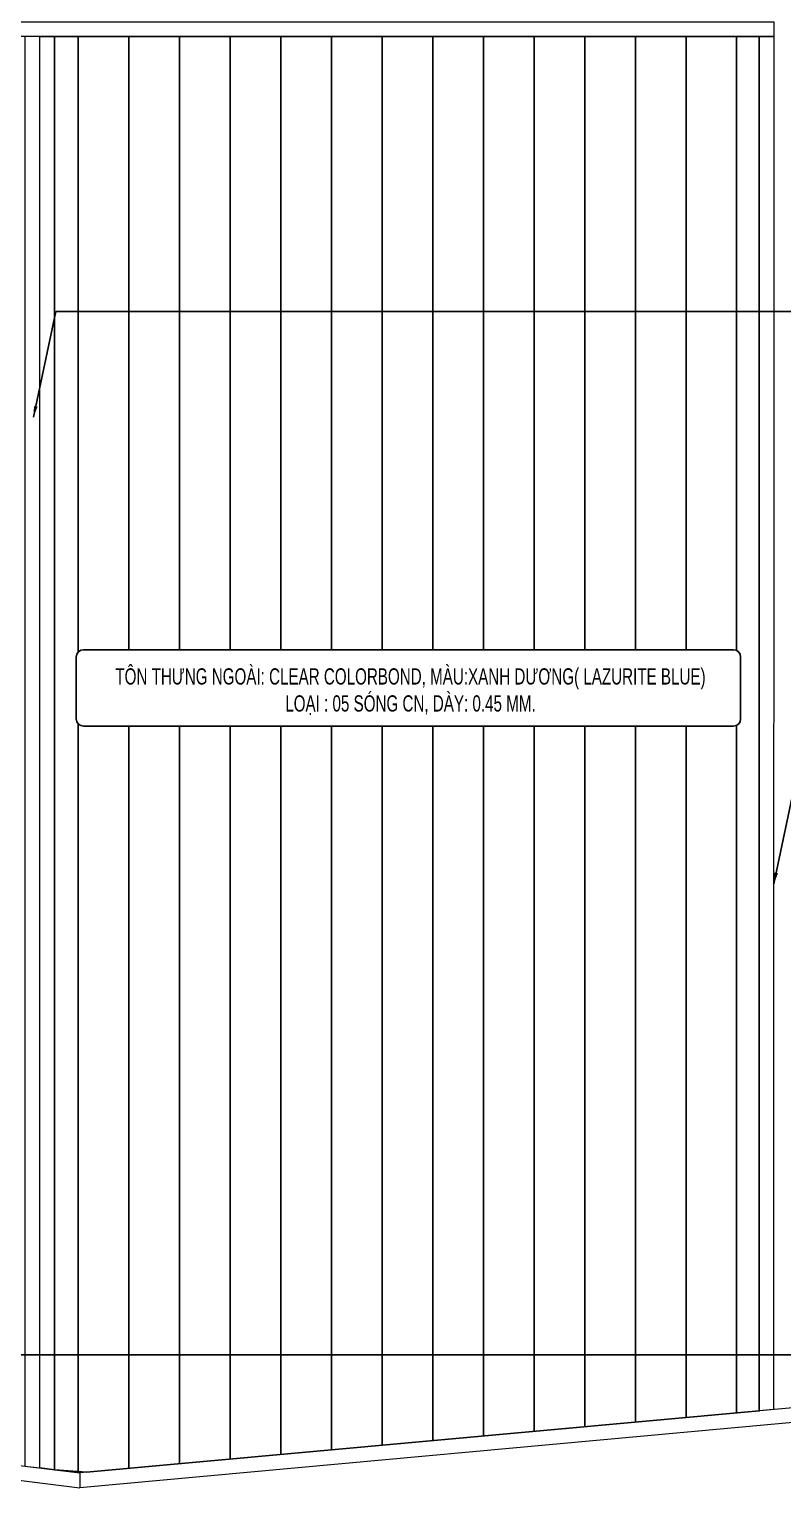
# Model space of a CAD drawing. Header units: inches. Extents: x 340055 to 349452, y -34649 to -30845.
# Drawn here: x 345892.3 to 345994.6, y -32064.8 to -31866.4 of the extents above; entities that cross this region are included whole.
import ezdxf

# ---------------------------------------------------------------- set-up
doc = ezdxf.new("R2010")
doc.units = ezdxf.units.IN
doc.header["$MEASUREMENT"] = 0
for name, color, linetype in [('3', 3, 'Continuous'), ('AZNB-BN-TL-A- X- POWDER SECTION 1 2 3$0$TL-Roof', 60, 'Continuous'), ('flashing', 6, 'Continuous'), ('ROOFING', 4, 'Continuous')]:
    doc.layers.add(name, color=color, linetype=linetype)
doc.styles.add('ST1', font='times.ttf', dxfattribs={"width": 0.7})
doc.styles.add('ST1H', font='vnshxh.shx', dxfattribs={"width": 0.7})
doc.dimstyles.new('100', dxfattribs={"dimtxt": 3, "dimasz": 1.5, "dimexe": 1, "dimexo": 0, "dimgap": 1, "dimtad": 1, "dimdec": 0, "dimlfac": 100, "dimzin": 0, "dimdsep": 46, "dimtxsty": 'ST1', "dimblk": 'OBLIQUE', "dimcen": 1, "dimdle": 1, "dimclrd": 8, "dimclre": 8, "dimclrt": 3, "dimadec": 0, "dimazin": 0, "dimtfac": 1, "dimtdec": 0, "dimtix": 1, "dimtmove": 1, "dimatfit": 3, "dimfxl": 0, "dimtolj": 1, "dimtzin": 0, "dimlwd": -1, "dimlwe": -1, "dimarcsym": 0})

# ---------------------------------------------------------------- blocks, each defined once
blk = doc.blocks.new('_Oblique')
at = {"color": 0, "linetype": 'ByBlock', "lineweight": -2}
blk.add_line((-0.5, -0.5), (0.5, 0.5), dxfattribs=at)

msp = doc.modelspace()

# ---------------------------------------------------------------- hatches: boundary and pattern name
at = {"layer": 'ROOFING'}
h = msp.add_hatch(dxfattribs=at)
h.set_pattern_fill('ANSI31', color=3, scale=55, angle=45, style=0)
h.set_pattern_definition([(90, (6789.546, 3807.913), (-6.875, 1e-15), [])])
h.paths.add_polyline_path([(345895.7057, -31867.3854), (345895.7057, -31961.9167), (345895.7057, -32062.0882), (345900.0624, -32062.4238), (345991.3607, -32054.0798), (345991.3607, -31867.3854)])
h.paths.add_polyline_path([(345987.8378, -31950.6753, -0.41421356), (345988.8378, -31951.6753), (345988.8378, -31960.0699, -0.41421356), (345987.8378, -31961.0699), (345899.6545, -31961.0699, -0.41421356), (345898.6545, -31960.0699), (345898.6545, -31951.6753, -0.41421356), (345899.6545, -31950.6753)], flags=16)
h.paths.add_polyline_path([(345899.9909, -31960.4441), (345988.0643, -31960.4441), (345988.0643, -31951.5917), (345899.9909, -31951.5917)], flags=8)

# ---------------------------------------------------------------- linework, layer by layer
at = {"color": 8}
msp.add_lwpolyline([(345895.7057, -31961.9167), (345895.7057, -31867.3854), (345991.3607, -31867.3854), (345991.3607, -32054.0798), (345900.0624, -32062.4238), (345895.7057, -32062.0882)], close=True, dxfattribs=at)
at = {"color": 240, "true_color": 0xf90627}
msp.add_lwpolyline([(345709.0992, -32046.4708), (346004.6986, -32046.4708, -0.41421356), (346005.1986, -32046.9708), (346005.1986, -32071.7557, -0.41421356), (346004.6986, -32072.2557), (345709.0992, -32072.2557, -0.41421356), (345708.5992, -32071.7557), (345708.5992, -32046.9708, -0.41421356)], format="xyb", close=True, dxfattribs=at)
at = {"layer": 'AZNB-BN-TL-A- X- POWDER SECTION 1 2 3$0$TL-Roof', "lineweight": 0, "ltscale": 1e-09}
for p, q in [((345810.4057, -32051.6119), (345899.1313, -32062.5089)), ((346015.7057, -32051.8548), (345899.1313, -32062.5089)), ((345810.1619, -32053.5969), (345899.1313, -32064.5239)), ((346018.4057, -32053.6231), (345899.1313, -32064.5239)), ((345899.1313, -32062.5089), (345899.1313, -32064.5239))]:
    msp.add_line(p, q, dxfattribs=at)
for points in [[(345728.3607, -31865.3854), (345993.3607, -31865.3854), (345993.3607, -31867.3854), (345728.3607, -31867.3854)], [(345991.3607, -31867.3854), (345993.3607, -31867.3854), (345993.3062, -32053.902), (345991.3607, -32054.0798)]]:
    msp.add_lwpolyline(points, close=True, dxfattribs=at)
at = {"layer": 'flashing', "lineweight": 0, "ltscale": 1e-09}
for points in [[(345893.7057, -31961.9167), (345893.7057, -31867.3854), (345891.7057, -31867.3854), (345891.7057, -32061.5969), (345893.7057, -32061.8425), (345893.7057, -31961.9167)], [(345893.7057, -31961.9167), (345893.7057, -31867.3854), (345895.7057, -31867.3854), (345895.7057, -31961.9167)], [(345895.7057, -31961.9167), (345895.7057, -32062.0882), (345893.7057, -32061.8425), (345893.7057, -31961.9167)]]:
    msp.add_lwpolyline(points, dxfattribs=at)

# ---------------------------------------------------------------- leaders
at = {"color": 240, "true_color": 0xf90627}
for points in [[(345892.8566, -31919.1004), (345895.8732, -31904.7316), (346010.9683, -31904.7316)], [(345993.3607, -31982.4646), (345996.3773, -31968.0959), (346011.064, -31968.0959)]]:
    msp.add_leader(points, dimstyle='100', override={"dimgap": 1, "dimtad": 0, "dimfxl": 0.18}, dxfattribs=at)

# ---------------------------------------------------------------- next in the draw order: texts
at = {"layer": '3', "insert": (345944.0276, -31956.3845), "char_height": 2.2, "attachment_point": 5, "style": 'ST1H', "bg_fill": 2}
msp.add_mtext('\\A1;t«n TH¦NG ngoµi: CLEAR COLORBOND, mµu:Xanh d\xad¬ng( Lazurite blue)\\PLo¹i : 05 SãNG CN, dµy: 0.45 mm.', dxfattribs=at)

# ---------------------------------------------------------------- next in the draw order: linework, layer by layer
at = {"color": 240, "true_color": 0xf90627}
msp.add_lwpolyline([(345899.6545, -31950.6753), (345987.8378, -31950.6753, -0.41421356), (345988.8378, -31951.6753), (345988.8378, -31960.0699, -0.41421356), (345987.8378, -31961.0699), (345899.6545, -31961.0699, -0.41421356), (345898.6545, -31960.0699), (345898.6545, -31951.6753, -0.41421356)], format="xyb", close=True, dxfattribs=at)

doc.saveas('drawing.dxf')
